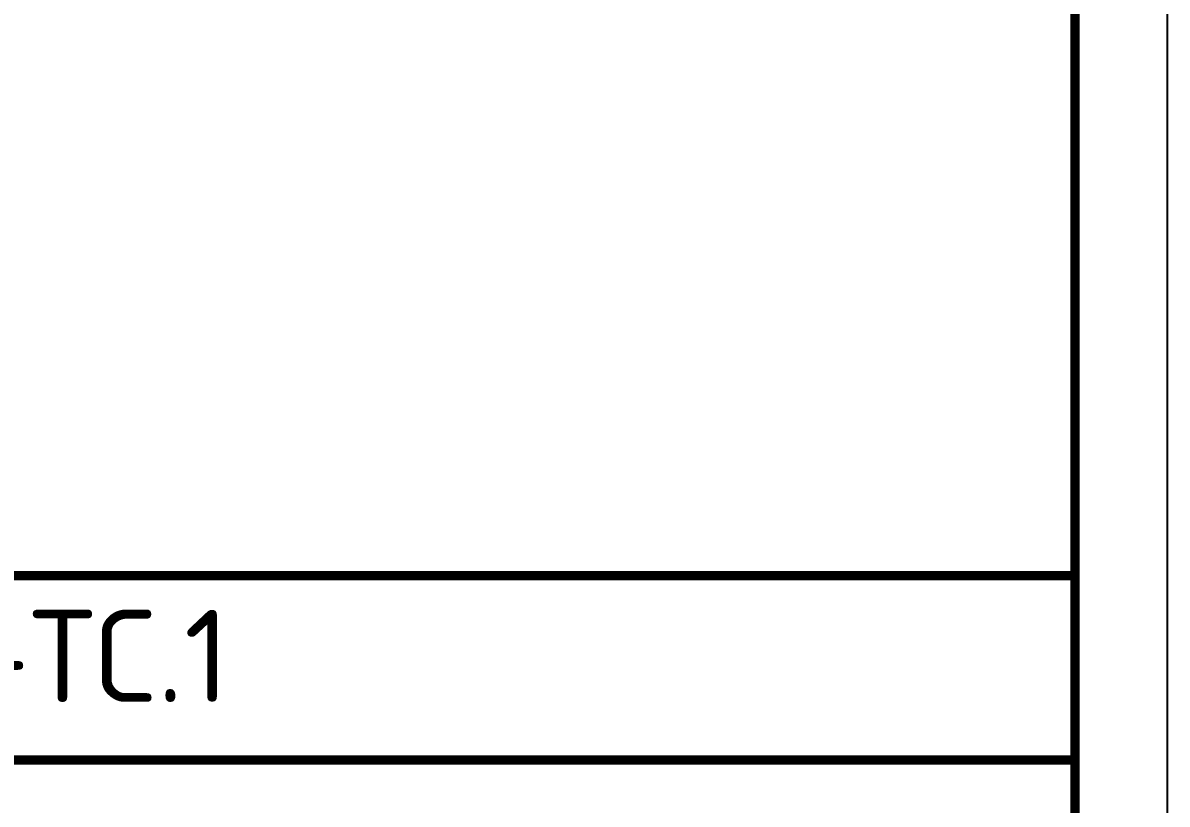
# Model space of a CAD drawing. Header units: millimetres. Extents: x 1642 to 8235, y 1174 to 5441.
# Drawn here: x 2769.5 to 2831.6, y 1227 to 1269.4 of the extents above; entities that cross this region are included whole.
import ezdxf
from ezdxf.enums import TextEntityAlignment as Align

# ---------------------------------------------------------------- set-up
doc = ezdxf.new("R2010")
doc.units = ezdxf.units.MM
doc.layers.add('Размеры на чертеже', color=250, linetype='Continuous', lineweight=25)
doc.styles.add('-ISOCPEUR-', font='isocpeur.TTF')
doc.styles.get("Standard").update_dxf_attribs({"font": 'arial.ttf'})

# ---------------------------------------------------------------- blocks, each defined once
blk = doc.blocks.new('*U306')
blk.add_lwpolyline([(0, 123), (594, 123), (594, -297), (0, -297)], close=True)
at = {"const_width": 0.5}
blk.add_lwpolyline([(20, 118), (589, 118), (589, -292), (20, -292)], close=True, dxfattribs=at)
for points in [[(404, -292), (404, -237), (589, -237)], [(469, -247), (589, -247)]]:
    blk.add_lwpolyline(points, dxfattribs=at)
blk.add_attdef('РАЗРАБОТАЛ', text='', height=2.5).set_placement((424.501, -264.224), align=Align.MIDDLE_LEFT)
at = {"flags": 8}
for tag, height, p in [('ДАТА', 2.5, (464.074, -264.402)), ('ЛИСТ', 3, (560.388, -271.915)), ('ЛИСТОВ', 3, (577.888, -271.915))]:
    blk.add_attdef(tag, text='', height=height, dxfattribs=at).set_placement(p, align=Align.MIDDLE_CENTER)
blk.add_attdef('ПРОВЕРИЛ', (424.749, -270.729), '', height=2.5)
for tag, p in [('ТЕПЛОВЫЕ_СЕТИ_001', (489.411, -270.975)), ('ИМЯ_ЧЕРТЕЖА_001', (491.508, -285.584))]:
    blk.add_attdef(tag, p, '', height=3, dxfattribs=at)
at = {"style": '-ISOCPEUR-', "flags": 8}
blk.add_attdef('ФОРМАТ', text='', height=3, dxfattribs=at).set_placement((554.972, -294.745), align=Align.MIDDLE_CENTER)

msp = doc.modelspace()

# ---------------------------------------------------------------- block references
at = {"layer": 'Размеры на чертеже', "lineweight": 90}
msp.add_blockref('*U306', (2237.597, 1476.353), dxfattribs=at)

# ---------------------------------------------------------------- texts
at = {"insert": (2738.506, 1237.502), "char_height": 5, "width": 38.55785, "attachment_point": 1, "style": '-ISOCPEUR-'}
msp.add_mtext('0802.Р.22-ТС.1', dxfattribs=at)

doc.saveas('drawing.dxf')
